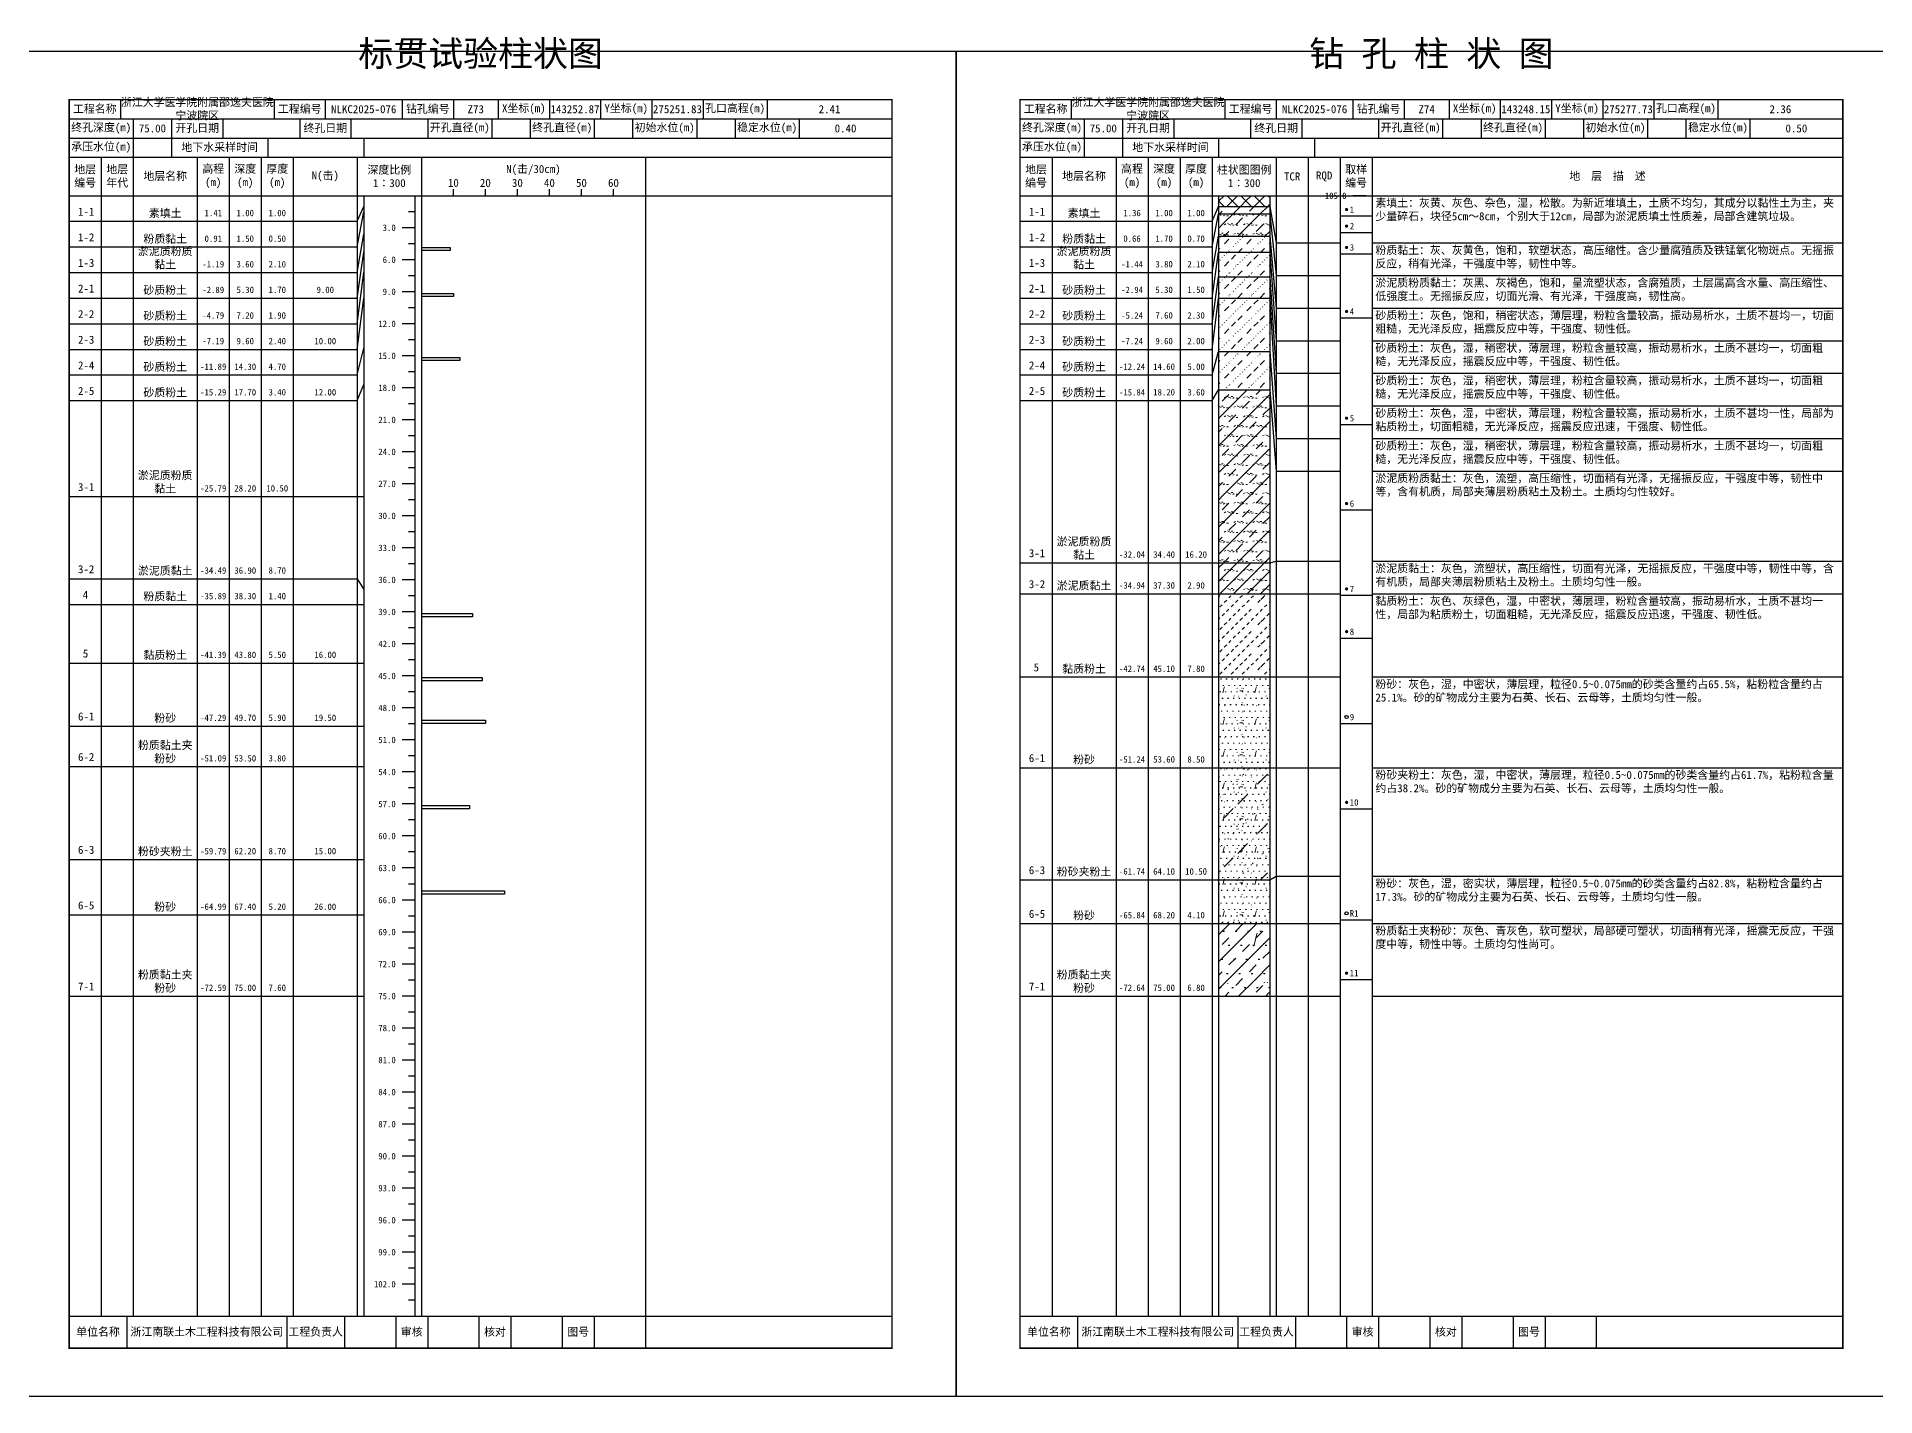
# Model space of a CAD drawing. Extents: x 297 to 65340, y 0 to 425.
# Drawn here: x 54064 to 54638, y 0 to 425 of the extents above; entities that cross this region are included whole.
import ezdxf
from ezdxf.enums import TextEntityAlignment as Align

# ---------------------------------------------------------------- set-up
doc = ezdxf.new("R2010")
doc.units = 0
doc.layers.get('0').update_dxf_attribs({"linetype": 'CONTINUOUS'})
doc.layers.add('FRAME', color=7, linetype='CONTINUOUS')
doc.layers.add('STRATUM', color=7, linetype='CONTINUOUS')
doc.layers.add('HATCH', color=7, linetype='CONTINUOUS', lineweight=13)
doc.styles.add('ST', font='')
doc.styles.get('ST').set_extended_font_data('SimSun')
pattern_1 = [(45, (0, 0), (-4.2426407, 4.2426407), [10, 0]), (45, (1.061, -3.182), (-2.12132034, 6.363961), [3, -3])]
pattern_2 = [(45, (0, 0), (-4.2426407, 4.2426407), [10, 0]), (45, (1.061, -3.182), (-2.12132034, 6.363961), [3, -3]), (26.565, (1.0741, -0.2536), (5.99982296, 5.99981224), [0.567, -12.849]), (0, (0.507, -0.2536), (0, 6), [0.567, -5.433]), (26.565, (-1.5813, 0), (5.99982296, 5.99981224), [0.567, -12.849]), (0, (-1.074, 0.2536), (0, 6), [0.567, -5.433]), (153.435, (0.5071, -0.2536), (-5.9998176, -5.36e-06), [1.134, -12.2826]), (26.565, (4.0741, 2.7464), (5.99982296, 5.99981224), [0.567, -12.849]), (0, (3.507, 2.7464), (0, 6), [0.567, -5.433]), (26.565, (1.4187, 3), (5.99982296, 5.99981224), [0.567, -12.849]), (0, (1.926, 3.2536), (0, 6), [0.567, -5.433]), (153.435, (3.5071, 2.7464), (-5.9998176, -5.36e-06), [1.134, -12.2826])]
pattern_3 = [(45.000006, (0, 0), (-7.3e-07, 6.99998237), [1.971956, -7.927535]), (45.000006, (2.813, 2.829), (-7.3e-07, 6.99998237), [1.99367, -7.905828]), (45.000006, (5.0675, 5.082), (-7.3e-07, 6.99998237), [1.813609, -8.085882]), (26.565052, (0, 3.5), (7.00000042, 7.00000017), [0.0965, -15.555976]), (36.869899, (0.7, 4.2), (6.999999835, 7.000000165), [0.197747, -34.802253]), (315.00001, (3.5, 6.976), (6.99998237, 1.2e-06), [0.033054, -9.866441]), (26.565052, (3.5, 0), (7.00000042, 7.00000017), [0.144749, -15.507727]), (26.565052, (4.2, 0.7), (7.00000042, 7.00000017), [0.10528, -15.547196]), (90.000004, (4.55, 1.05), (-7, -5e-07), [0.028767, -6.971233]), (26.565052, (4.9, 1.4), (7.00000042, 7.00000017), [0.091014, -31.213938]), (36.869899, (5.6, 2.1), (6.999999835, 7.000000165), [0.110692, -34.889308]), (45.000002, (6.3, 2.8), (-2.4e-07, 6.99998237), [0.109112, -9.790383]), (315.00001, (6.914, 3.548), (6.99998237, 1.2e-06), [0.033054, -9.866441]), (36.869898, (1.4, 4.9), (6.999999957, 7.000000043), [0.10224, -34.89776]), (53.130103, (2.1, 5.6), (13.999999763, 21.000000158), [0.134384, -34.865616]), (53.130103, (2.8, 6.3), (13.999999763, 21.000000158), [0.126246, -34.873754])]
pattern_4 = [(82.875, (-0.8346, -1.206), (0.00036925, 10.000176442), [0.08929, -80.53371]), (143.13, (-0.7336, -1.2818), (-29.99996427, 20.00005359), [0.12627, -49.87373]), (172.875, (-0.5564, -1.304), (-70.000245666, 9.999660329), [0.17857, -80.44443]), (206.565, (-0.378, -1.2147), (-9.99970493, -9.99968706), [0.19954, -22.16046]), (243.435, (-0.2887, -1.0363), (8.93e-06, -9.999696), [0.19954, -22.16146]), (255.964, (-0.1994, -0.679), (-0.00020004, -9.99950129), [0.36813, -40.86287]), (255.964, (0.1106, 0.561), (-0.00020004, -9.99950129), [1.27838, -39.95262]), (255.964, (0.179, 0.835), (-0.00020004, -9.99950129), [0.28235, -40.94865]), (216.87, (0.3694, 1.0892), (-9.999982136, -10.000017864), [0.12627, -49.87373]), (243.435, (0.2683, 1.0135), (8.93e-06, -9.999696), [0.19954, -22.16146]), (206.565, (0.548, 1.1785), (-9.99970493, -9.99968706), [0.19954, -22.16046]), (172.875, (0.725, 1.1563), (-70.000245666, 9.999660329), [0.17857, -80.44443]), (143.13, (0.826, 1.0806), (-29.99996427, 20.00005359), [0.12627, -49.87373]), (82.875, (0.815, 0.992), (0.00036925, 10.000176442), [0.08929, -80.53371]), (0, (-0.33, 0.34), (0, 10), [0.89286, -9.10714]), (0, (0.025, 0), (1, 2), [0, -1.75]), (0, (0, 0.025), (1, 2), [0, -1.75]), (0, (0, 0), (1, 2), [0, -1.75]), (0, (-0.025, 0), (1, 2), [0, -1.75]), (0, (0, -0.025), (1, 2), [0, -1.75])]

# ---------------------------------------------------------------- blocks, each defined once
blk = doc.blocks.new('SolidCircle')
at = {"const_width": 0.5}
blk.add_lwpolyline([(-0.25, 0, 1), (0.25, 0, 1)], format="xyb", close=True, dxfattribs=at)

msp = doc.modelspace()

# ---------------------------------------------------------------- hatches: boundary and pattern name
at = {"layer": 'HATCH'}
h = msp.add_hatch(dxfattribs=at)
h.set_pattern_fill('STT', color=256, style=0)
h.set_pattern_definition([(45, (0, 0), (-2.12132034, 2.12132034), [10, 0]), (135, (0, 0), (-2.12132034, -2.12132034), [10, 0])])
h.paths.add_polyline_path([(54449, 375), (54433, 375), (54433, 371.67), (54449, 371.67)])
h = msp.add_hatch(dxfattribs=at)
h.set_pattern_fill('FZNT', color=256, style=0)
h.set_pattern_definition(pattern_1)
h.paths.add_polyline_path([(54449, 371.67), (54433, 371.67), (54433, 369.33), (54449, 369.33)])
h = msp.add_hatch(dxfattribs=at)
h.set_pattern_fill('YNFNT', color=256, style=0)
h.set_pattern_definition(pattern_2)
h.paths.add_polyline_path([(54449, 369.33), (54433, 369.33), (54433, 362.33), (54449, 362.33)])
h = msp.add_hatch(dxfattribs=at)
h.set_pattern_fill('SZFT', color=256, style=0)
h.set_pattern_definition(pattern_3)
h.paths.add_polyline_path([(54449, 362.33), (54433, 362.33), (54433, 357.33), (54449, 357.33)])
h = msp.add_hatch(dxfattribs=at)
h.set_pattern_fill('SZFT', color=256, style=0)
h.set_pattern_definition(pattern_3)
h.paths.add_polyline_path([(54449, 357.33), (54433, 357.33), (54433, 349.67), (54449, 349.67)])
h = msp.add_hatch(dxfattribs=at)
h.set_pattern_fill('SZFT', color=256, style=0)
h.set_pattern_definition(pattern_3)
h.paths.add_polyline_path([(54449, 349.67), (54433, 349.67), (54433, 343), (54449, 343)])
h = msp.add_hatch(dxfattribs=at)
h.set_pattern_fill('SZFT', color=256, style=0)
h.set_pattern_definition(pattern_3)
h.paths.add_polyline_path([(54449, 343), (54433, 343), (54433, 326.33), (54449, 326.33)])
h = msp.add_hatch(dxfattribs=at)
h.set_pattern_fill('SZFT', color=256, style=0)
h.set_pattern_definition(pattern_3)
h.paths.add_polyline_path([(54449, 326.33), (54433, 326.33), (54433, 314.33), (54449, 314.33)])
h = msp.add_hatch(dxfattribs=at)
h.set_pattern_fill('YNFNT', color=256, style=0)
h.set_pattern_definition(pattern_2)
h.paths.add_polyline_path([(54449, 314.33), (54433, 314.33), (54433, 260.33), (54449, 260.33)])
h = msp.add_hatch(dxfattribs=at)
h.set_pattern_fill('YNNT', color=256, style=0)
h.set_pattern_definition([(45, (0, 0), (-2.12132034, 2.12132034), [10, 0]), (26.565, (1.0741, -0.2536), (5.99982296, 5.99981224), [0.567, -12.849]), (0, (0.507, -0.2536), (0, 6), [0.567, -5.433]), (26.565, (-1.5813, 0), (5.99982296, 5.99981224), [0.567, -12.849]), (0, (-1.074, 0.2536), (0, 6), [0.567, -5.433]), (153.435, (0.5071, -0.2536), (-5.9998176, -5.36e-06), [1.134, -12.2826]), (26.565, (4.0741, 2.7464), (5.99982296, 5.99981224), [0.567, -12.849]), (0, (3.507, 2.7464), (0, 6), [0.567, -5.433]), (26.565, (1.4187, 3), (5.99982296, 5.99981224), [0.567, -12.849]), (0, (1.926, 3.2536), (0, 6), [0.567, -5.433]), (153.435, (3.5071, 2.7464), (-5.9998176, -5.36e-06), [1.134, -12.2826])])
h.paths.add_polyline_path([(54449, 260.33), (54433, 260.33), (54433, 250.67), (54449, 250.67)])
h = msp.add_hatch(dxfattribs=at)
h.set_pattern_fill('NZFT', color=256, style=0)
h.set_pattern_definition([(45.000005, (0, 0), (-6e-07, 6.99998237), [0.947297, -8.952198]), (45.000005, (1.4, 1.4), (-6e-07, 6.99998237), [0.986898, -8.912597]), (45.000005, (2.8, 2.8), (-6e-07, 6.99998237), [1.060182, -8.839313]), (45.000005, (4.2, 4.2), (-6e-07, 6.99998237), [0.949178, -8.950318]), (45.000005, (5.6, 5.6), (-6e-07, 6.99998237), [1.036501, -8.862994]), (45.000005, (3.5, 0), (-6e-07, 6.99998237), [1.013348, -8.886147]), (45.000005, (4.9, 1.4), (-6e-07, 6.99998237), [1.078956, -12.120371]), (45.000005, (6.3, 2.8), (-6e-07, 6.99998237), [0.998824, -8.900671]), (45.000003, (0.7, 4.2), (-3.7e-07, 6.99998237), [1.05533, -8.844165]), (45.000003, (2.1, 5.6), (-3.7e-07, 6.99998237), [1.036501, -8.862994])])
h.paths.add_polyline_path([(54449, 250.67), (54433, 250.67), (54433, 224.67), (54449, 224.67)])
h = msp.add_hatch(dxfattribs=at)
h.set_pattern_fill('FS', color=256, style=0)
h.set_pattern_definition(pattern_4)
h.paths.add_polyline_path([(54449, 224.67), (54433, 224.67), (54433, 196.33), (54449, 196.33)])
h = msp.add_hatch(dxfattribs=at)
h.set_pattern_fill('FS', color=256, style=0)
h.set_pattern_definition(pattern_4)
h.paths.add_polyline_path([(54449, 196.33), (54433, 196.33), (54433, 161.33), (54449, 161.33)])
h = msp.add_hatch(dxfattribs=at)
h.set_pattern_fill('SZFT', color=256, scale=2.2, style=0)
h.set_pattern_definition([(45.000006, (0, 0), (-1.6e-06, 15.3999612), [4.338303, -17.440577]), (45.000006, (6.188, 6.223), (-1.6e-06, 15.3999612), [4.386074, -17.3928216]), (45.000006, (11.148, 11.181), (-1.6e-06, 15.3999612), [3.98994, -17.7889404]), (26.565052, (0, 7.7), (15.4000009, 15.4000004), [0.2123, -34.223147]), (36.869899, (1.54, 9.24), (15.39999964, 15.40000036), [0.4350434, -76.5649566]), (315.00001, (7.7, 15.347), (15.3999612, 2.7e-06), [0.072719, -21.70617]), (26.565052, (7.7, 0), (15.4000009, 15.4000004), [0.318448, -34.1169994]), (26.565052, (9.24, 1.54), (15.4000009, 15.4000004), [0.231616, -34.203831]), (90.000004, (10.01, 2.31), (-15.4, -1e-06), [0.0632874, -15.3367126]), (26.565052, (10.78, 3.08), (15.4000009, 15.4000004), [0.200231, -68.670664]), (36.869899, (12.32, 4.62), (15.39999964, 15.40000036), [0.2435224, -76.7564776]), (45.000002, (13.86, 6.16), (-5e-07, 15.3999612), [0.2400464, -21.5388426]), (315.00001, (15.211, 7.805), (15.3999612, 2.7e-06), [0.072719, -21.70617]), (36.869898, (3.08, 10.78), (15.3999999, 15.4000001), [0.224928, -76.775072]), (53.130103, (4.62, 12.32), (30.79999948, 46.20000035), [0.295645, -76.704355]), (53.130103, (6.16, 13.86), (30.79999948, 46.20000035), [0.277741, -76.722259])])
h.paths.add_polyline_path([(54449, 196.33), (54433, 196.33), (54433, 161.33), (54449, 161.33)])
h = msp.add_hatch(dxfattribs=at)
h.set_pattern_fill('FS', color=256, style=0)
h.set_pattern_definition(pattern_4)
h.paths.add_polyline_path([(54449, 161.33), (54433, 161.33), (54433, 147.67), (54449, 147.67)])
h = msp.add_hatch(dxfattribs=at)
h.set_pattern_fill('FZNT', color=256, style=0)
h.set_pattern_definition(pattern_1)
h.paths.add_polyline_path([(54449, 147.67), (54433, 147.67), (54433, 125), (54449, 125)])
h = msp.add_hatch(dxfattribs=at)
h.set_pattern_fill('FS', color=256, scale=2.2, style=0)
h.set_pattern_definition([(82.875, (-1.8361, -2.6533), (0.00081235, 22.00038817), [0.196438, -177.174162]), (143.13, (-1.614, -2.82), (-65.9999214, 44.0001179), [0.277794, -109.722206]), (172.875, (-1.224, -2.8687), (-154.00054047, 21.99925272), [0.392854, -176.977746]), (206.565, (-0.831, -2.672), (-21.9993508, -21.9993115), [0.438988, -48.753012]), (243.435, (-0.635, -2.28), (1.96e-05, -21.9993312), [0.438988, -48.755212]), (255.964, (-0.4387, -1.494), (-0.0004401, -21.99890283), [0.809886, -89.898314]), (255.964, (0.2434, 1.2344), (-0.0004401, -21.99890283), [2.812436, -87.895764]), (255.964, (0.394, 1.837), (-0.0004401, -21.99890283), [0.62117, -90.08703]), (216.87, (0.8126, 2.3963), (-21.9999607, -22.0000393), [0.277794, -109.722206]), (243.435, (0.59, 2.23), (1.96e-05, -21.9993312), [0.438988, -48.755212]), (206.565, (1.205, 2.593), (-21.9993508, -21.9993115), [0.438988, -48.753012]), (172.875, (1.595, 2.544), (-154.00054047, 21.99925272), [0.392854, -176.977746]), (143.13, (1.8173, 2.3772), (-65.9999214, 44.0001179), [0.277794, -109.722206]), (82.875, (1.793, 2.1823), (0.00081235, 22.00038817), [0.196438, -177.174162]), (0, (-0.725, 0.748), (0, 22), [1.964292, -20.035708]), (0, (0.055, 0), (2.2, 4.4), [0, -3.85]), (0, (0, 0.055), (2.2, 4.4), [0, -3.85]), (0, (0, 0), (2.2, 4.4), [0, -3.85]), (0, (-0.055, 0), (2.2, 4.4), [0, -3.85]), (0, (0, -0.055), (2.2, 4.4), [0, -3.85])])
h.paths.add_polyline_path([(54449, 147.67), (54433, 147.67), (54433, 125), (54449, 125)])

# ---------------------------------------------------------------- linework, layer by layer
at = {"layer": 'FRAME', "color": 245, "linetype": 'Continuous'}
for points in [[(54054, 0), (54351, 0), (54351, 420), (54054, 420)], [(54351, 0), (54648, 0), (54648, 420), (54351, 420)]]:
    msp.add_lwpolyline(points, close=True, dxfattribs=at)
at = {"layer": 'FRAME', "linetype": 'Continuous', "const_width": 0.5}
for points in [[(54074, 15), (54331, 15), (54331, 405), (54074, 405)], [(54371, 15), (54628, 15), (54628, 405), (54371, 405)]]:
    msp.add_lwpolyline(points, close=True, dxfattribs=at)
at = {"layer": 'FRAME', "color": 0, "linetype": 'Continuous'}
for points in [[(54090, 405), (54090, 399)], [(54138, 405), (54138, 399)], [(54154, 405), (54154, 399)], [(54178, 405), (54178, 399)], [(54194, 405), (54194, 399)], [(54208, 405), (54208, 399)], [(54224, 405), (54224, 399)], [(54240, 405), (54240, 399)], [(54256, 405), (54256, 399)], [(54272, 405), (54272, 399)], [(54292, 405), (54292, 399)], [(54331, 405), (54331, 399)], [(54387, 405), (54387, 399)], [(54435, 405), (54435, 399)], [(54451, 405), (54451, 399)], [(54475, 405), (54475, 399)], [(54491, 405), (54491, 399)], [(54505, 405), (54505, 399)], [(54521, 405), (54521, 399)], [(54537, 405), (54537, 399)], [(54553, 405), (54553, 399)], [(54569, 405), (54569, 399)], [(54589, 405), (54589, 399)], [(54628, 405), (54628, 399)], [(54074, 399), (54331, 399)], [(54094, 399), (54094, 393)], [(54106, 399), (54106, 393)], [(54122, 399), (54122, 393)], [(54146, 399), (54146, 393)], [(54162, 399), (54162, 393)], [(54186, 399), (54186, 393)], [(54206, 399), (54206, 393)], [(54218, 399), (54218, 393)], [(54238, 399), (54238, 393)], [(54250, 399), (54250, 393)], [(54270, 399), (54270, 393)], [(54282, 399), (54282, 393)], [(54302, 399), (54302, 393)], [(54331, 399), (54331, 393)], [(54371, 399), (54628, 399)], [(54391, 399), (54391, 393)], [(54403, 399), (54403, 393)], [(54419, 399), (54419, 393)], [(54443, 399), (54443, 393)], [(54459, 399), (54459, 393)], [(54483, 399), (54483, 393)], [(54503, 399), (54503, 393)], [(54515, 399), (54515, 393)], [(54535, 399), (54535, 393)], [(54547, 399), (54547, 393)], [(54567, 399), (54567, 393)], [(54579, 399), (54579, 393)], [(54599, 399), (54599, 393)], [(54628, 399), (54628, 393)], [(54074, 393), (54331, 393)], [(54094, 393), (54094, 387)], [(54106, 393), (54106, 387)], [(54136, 393), (54136, 387)], [(54166, 393), (54166, 387)], [(54371, 393), (54628, 393)], [(54391, 393), (54391, 387)], [(54403, 393), (54403, 387)], [(54433, 393), (54433, 387)], [(54463, 393), (54463, 387)], [(54074, 387), (54331, 387)], [(54084, 387), (54084, 25)], [(54094, 387), (54094, 25)], [(54114, 387), (54114, 25)], [(54124, 387), (54124, 25)], [(54134, 387), (54134, 25)], [(54144, 387), (54144, 25)], [(54164, 387), (54164, 25)], [(54184, 387), (54184, 25)], [(54254, 387), (54254, 25)], [(54371, 387), (54628, 387)], [(54381, 387), (54381, 25)], [(54401, 387), (54401, 25)], [(54411, 387), (54411, 25)], [(54421, 387), (54421, 25)], [(54431, 387), (54431, 25)], [(54451, 387), (54451, 25)], [(54461, 387), (54461, 25)], [(54471, 387), (54471, 25)], [(54481, 387), (54481, 25)], [(54628, 387), (54628, 25)], [(54074, 375), (54331, 375)], [(54166, 375), (54166, 25)], [(54182, 375), (54182, 25)], [(54194, 375), (54194, 377)], [(54204, 375), (54204, 377)], [(54214, 375), (54214, 377)], [(54224, 375), (54224, 377)], [(54234, 375), (54234, 377)], [(54244, 375), (54244, 377)], [(54371, 375), (54628, 375)], [(54433, 375), (54433, 25)], [(54449, 375), (54449, 25)], [(54074, 25), (54331, 25)], [(54092, 25), (54092, 15)], [(54142, 25), (54142, 15)], [(54160, 25), (54160, 15)], [(54176, 25), (54176, 15)], [(54186, 25), (54186, 15)], [(54202, 25), (54202, 15)], [(54212, 25), (54212, 15)], [(54228, 25), (54228, 15)], [(54238, 25), (54238, 15)], [(54254, 25), (54254, 15)], [(54371, 25), (54628, 25)], [(54389, 25), (54389, 15)], [(54439, 25), (54439, 15)], [(54457, 25), (54457, 15)], [(54473, 25), (54473, 15)], [(54483, 25), (54483, 15)], [(54499, 25), (54499, 15)], [(54509, 25), (54509, 15)], [(54525, 25), (54525, 15)], [(54535, 25), (54535, 15)], [(54551, 25), (54551, 15)]]:
    msp.add_lwpolyline(points, dxfattribs=at)
at = {"layer": 'STRATUM', "linetype": 'Continuous'}
for points in [[(54479, 375), (54475, 375)], [(54164, 367), (54166, 371.67)], [(54164, 359), (54166, 370)], [(54182, 370), (54180, 370)], [(54431, 367), (54433, 371.67), (54449, 371.67), (54451, 360.23)], [(54431, 359), (54433, 369.33), (54449, 369.33), (54451, 350.06)], [(54471, 368.67), (54481, 368.67)], [(54074, 367), (54084, 367)], [(54084, 367), (54094, 367)], [(54094, 367), (54114, 367)], [(54114, 367), (54124, 367)], [(54124, 367), (54134, 367)], [(54134, 367), (54144, 367)], [(54144, 367), (54164, 367)], [(54164, 351), (54166, 363)], [(54182, 365), (54178, 365)], [(54371, 367), (54381, 367)], [(54381, 367), (54401, 367)], [(54401, 367), (54411, 367)], [(54411, 367), (54421, 367)], [(54421, 367), (54431, 367)], [(54431, 351), (54433, 362.33), (54449, 362.33), (54451, 339.88)], [(54471, 363.5), (54481, 363.5)], [(54074, 359), (54084, 359)], [(54084, 359), (54094, 359)], [(54094, 359), (54114, 359)], [(54114, 359), (54124, 359)], [(54124, 359), (54134, 359)], [(54134, 359), (54144, 359)], [(54144, 359), (54164, 359)], [(54164, 343), (54166, 357.33)], [(54182, 360), (54180, 360)], [(54184, 358.83), (54193, 358.83), (54193, 357.83), (54184, 357.83)], [(54371, 359), (54381, 359)], [(54381, 359), (54401, 359)], [(54401, 359), (54411, 359)], [(54411, 359), (54421, 359)], [(54421, 359), (54431, 359)], [(54431, 343), (54433, 357.33), (54449, 357.33), (54451, 329.7)], [(54451, 360.23), (54461, 360.23)], [(54461, 360.23), (54471, 360.23)], [(54471, 356.83), (54481, 356.83)], [(54481, 360.23), (54628, 360.23)], [(54074, 351), (54084, 351)], [(54084, 351), (54094, 351)], [(54094, 351), (54114, 351)], [(54114, 351), (54124, 351)], [(54124, 351), (54134, 351)], [(54134, 351), (54144, 351)], [(54144, 351), (54164, 351)], [(54164, 335), (54166, 351)], [(54182, 355), (54178, 355)], [(54371, 351), (54381, 351)], [(54381, 351), (54401, 351)], [(54401, 351), (54411, 351)], [(54411, 351), (54421, 351)], [(54421, 351), (54431, 351)], [(54182, 345), (54178, 345)], [(54182, 350), (54180, 350)], [(54431, 335), (54433, 349.67), (54449, 349.67), (54451, 319.53)], [(54451, 350.06), (54461, 350.06)], [(54461, 350.06), (54471, 350.06)], [(54481, 350.06), (54628, 350.06)], [(54074, 343), (54084, 343)], [(54084, 343), (54094, 343)], [(54094, 343), (54114, 343)], [(54114, 343), (54124, 343)], [(54124, 343), (54134, 343)], [(54134, 343), (54144, 343)], [(54144, 343), (54164, 343)], [(54164, 327), (54166, 343)], [(54182, 340), (54180, 340)], [(54184, 344.5), (54194, 344.5), (54194, 343.5), (54184, 343.5)], [(54371, 343), (54381, 343)], [(54381, 343), (54401, 343)], [(54401, 343), (54411, 343)], [(54411, 343), (54421, 343)], [(54421, 343), (54431, 343)], [(54431, 327), (54433, 343), (54449, 343), (54451, 309.35)], [(54451, 339.88), (54461, 339.88)], [(54461, 339.88), (54471, 339.88)], [(54481, 339.88), (54628, 339.88)], [(54074, 335), (54084, 335)], [(54084, 335), (54094, 335)], [(54094, 335), (54114, 335)], [(54114, 335), (54124, 335)], [(54124, 335), (54134, 335)], [(54134, 335), (54144, 335)], [(54144, 335), (54164, 335)], [(54182, 335), (54178, 335)], [(54371, 335), (54381, 335)], [(54381, 335), (54401, 335)], [(54401, 335), (54411, 335)], [(54411, 335), (54421, 335)], [(54421, 335), (54431, 335)], [(54471, 336.83), (54481, 336.83)], [(54164, 319), (54166, 327.33)], [(54182, 330), (54180, 330)], [(54451, 329.7), (54461, 329.7)], [(54461, 329.7), (54471, 329.7)], [(54481, 329.7), (54628, 329.7)], [(54074, 327), (54084, 327)], [(54084, 327), (54094, 327)], [(54094, 327), (54114, 327)], [(54114, 327), (54124, 327)], [(54124, 327), (54134, 327)], [(54134, 327), (54144, 327)], [(54144, 327), (54164, 327)], [(54182, 325), (54178, 325)], [(54184, 324.5), (54196, 324.5), (54196, 323.5), (54184, 323.5)], [(54371, 327), (54381, 327)], [(54381, 327), (54401, 327)], [(54401, 327), (54411, 327)], [(54411, 327), (54421, 327)], [(54421, 327), (54431, 327)], [(54431, 319), (54433, 326.33), (54449, 326.33), (54451, 299.17)], [(54074, 319), (54084, 319)], [(54084, 319), (54094, 319)], [(54094, 319), (54114, 319)], [(54114, 319), (54124, 319)], [(54124, 319), (54134, 319)], [(54134, 319), (54144, 319)], [(54144, 319), (54164, 319)], [(54164, 311), (54166, 316)], [(54182, 320), (54180, 320)], [(54371, 319), (54381, 319)], [(54381, 319), (54401, 319)], [(54401, 319), (54411, 319)], [(54411, 319), (54421, 319)], [(54421, 319), (54431, 319)], [(54451, 319.53), (54461, 319.53)], [(54461, 319.53), (54471, 319.53)], [(54481, 319.53), (54628, 319.53)], [(54074, 311), (54084, 311)], [(54084, 311), (54094, 311)], [(54094, 311), (54114, 311)], [(54114, 311), (54124, 311)], [(54124, 311), (54134, 311)], [(54134, 311), (54144, 311)], [(54144, 311), (54164, 311)], [(54182, 315), (54178, 315)], [(54371, 311), (54381, 311)], [(54381, 311), (54401, 311)], [(54401, 311), (54411, 311)], [(54411, 311), (54421, 311)], [(54421, 311), (54431, 311)], [(54431, 311), (54433, 314.33), (54449, 314.33), (54451, 289)], [(54182, 305), (54178, 305)], [(54182, 310), (54180, 310)], [(54451, 309.35), (54461, 309.35)], [(54461, 309.35), (54471, 309.35)], [(54481, 309.35), (54628, 309.35)], [(54182, 300), (54180, 300)], [(54451, 299.17), (54461, 299.17)], [(54461, 299.17), (54471, 299.17)], [(54471, 303.5), (54481, 303.5)], [(54481, 299.17), (54628, 299.17)], [(54182, 295), (54178, 295)], [(54182, 290), (54180, 290)], [(54451, 289), (54461, 289)], [(54461, 289), (54471, 289)], [(54481, 289), (54628, 289)], [(54182, 285), (54178, 285)], [(54074, 281), (54084, 281)], [(54084, 281), (54094, 281)], [(54094, 281), (54114, 281)], [(54114, 281), (54124, 281)], [(54124, 281), (54134, 281)], [(54134, 281), (54144, 281)], [(54144, 281), (54164, 281)], [(54164, 281), (54166, 281)], [(54182, 280), (54180, 280)], [(54471, 276.83), (54481, 276.83)], [(54182, 275), (54178, 275)], [(54182, 270), (54180, 270)], [(54182, 265), (54178, 265)], [(54182, 260), (54180, 260)], [(54371, 260.33), (54381, 260.33)], [(54381, 260.33), (54401, 260.33)], [(54401, 260.33), (54411, 260.33)], [(54411, 260.33), (54421, 260.33)], [(54421, 260.33), (54431, 260.33)], [(54431, 260.33), (54433, 260.33), (54449, 260.33), (54451, 260.84)], [(54451, 260.84), (54461, 260.84)], [(54461, 260.84), (54471, 260.84)], [(54481, 260.84), (54628, 260.84)], [(54074, 255.33), (54084, 255.33)], [(54084, 255.33), (54094, 255.33)], [(54094, 255.33), (54114, 255.33)], [(54114, 255.33), (54124, 255.33)], [(54124, 255.33), (54134, 255.33)], [(54134, 255.33), (54144, 255.33)], [(54144, 255.33), (54164, 255.33)], [(54164, 255.33), (54166, 252)], [(54182, 255), (54178, 255)], [(54074, 247.33), (54084, 247.33)], [(54084, 247.33), (54094, 247.33)], [(54094, 247.33), (54114, 247.33)], [(54114, 247.33), (54124, 247.33)], [(54124, 247.33), (54134, 247.33)], [(54134, 247.33), (54144, 247.33)], [(54144, 247.33), (54164, 247.33)], [(54164, 247.33), (54166, 247.33)], [(54182, 250), (54180, 250)], [(54371, 250.67), (54381, 250.67)], [(54381, 250.67), (54401, 250.67)], [(54401, 250.67), (54411, 250.67)], [(54411, 250.67), (54421, 250.67)], [(54421, 250.67), (54431, 250.67)], [(54431, 250.67), (54433, 250.67), (54449, 250.67), (54451, 250.67)], [(54451, 250.67), (54461, 250.67)], [(54461, 250.67), (54471, 250.67)], [(54471, 250.17), (54481, 250.17)], [(54481, 250.67), (54628, 250.67)], [(54182, 245), (54178, 245)], [(54184, 244.5), (54200, 244.5), (54200, 243.5), (54184, 243.5)], [(54182, 240), (54180, 240)], [(54471, 236.83), (54481, 236.83)], [(54182, 235), (54178, 235)], [(54182, 230), (54180, 230)], [(54074, 229), (54084, 229)], [(54084, 229), (54094, 229)], [(54094, 229), (54114, 229)], [(54114, 229), (54124, 229)], [(54124, 229), (54134, 229)], [(54134, 229), (54144, 229)], [(54144, 229), (54164, 229)], [(54164, 229), (54166, 229)], [(54182, 225), (54178, 225)], [(54184, 224.5), (54203, 224.5), (54203, 223.5), (54184, 223.5)], [(54371, 224.67), (54381, 224.67)], [(54381, 224.67), (54401, 224.67)], [(54401, 224.67), (54411, 224.67)], [(54411, 224.67), (54421, 224.67)], [(54421, 224.67), (54431, 224.67)], [(54431, 224.67), (54433, 224.67), (54449, 224.67), (54451, 224.67)], [(54451, 224.67), (54461, 224.67)], [(54461, 224.67), (54471, 224.67)], [(54481, 224.67), (54628, 224.67)], [(54182, 220), (54180, 220)], [(54182, 215), (54178, 215)], [(54074, 209.33), (54084, 209.33)], [(54084, 209.33), (54094, 209.33)], [(54094, 209.33), (54114, 209.33)], [(54114, 209.33), (54124, 209.33)], [(54124, 209.33), (54134, 209.33)], [(54134, 209.33), (54144, 209.33)], [(54144, 209.33), (54164, 209.33)], [(54164, 209.33), (54166, 209.33)], [(54182, 210), (54180, 210)], [(54184, 211.17), (54204, 211.17), (54204, 210.17), (54184, 210.17)], [(54471, 210.17), (54481, 210.17)], [(54182, 205), (54178, 205)], [(54074, 196.67), (54084, 196.67)], [(54084, 196.67), (54094, 196.67)], [(54094, 196.67), (54114, 196.67)], [(54114, 196.67), (54124, 196.67)], [(54124, 196.67), (54134, 196.67)], [(54134, 196.67), (54144, 196.67)], [(54144, 196.67), (54164, 196.67)], [(54164, 196.67), (54166, 196.67)], [(54182, 200), (54180, 200)], [(54371, 196.33), (54381, 196.33)], [(54381, 196.33), (54401, 196.33)], [(54401, 196.33), (54411, 196.33)], [(54411, 196.33), (54421, 196.33)], [(54421, 196.33), (54431, 196.33)], [(54431, 196.33), (54433, 196.33), (54449, 196.33), (54451, 196.33)], [(54451, 196.33), (54461, 196.33)], [(54461, 196.33), (54471, 196.33)], [(54481, 196.33), (54628, 196.33)], [(54182, 195), (54178, 195)], [(54182, 190), (54180, 190)], [(54182, 185), (54178, 185)], [(54184, 184.5), (54199, 184.5), (54199, 183.5), (54184, 183.5)], [(54182, 180), (54180, 180)], [(54471, 183.5), (54481, 183.5)], [(54182, 175), (54178, 175)], [(54074, 167.67), (54084, 167.67)], [(54084, 167.67), (54094, 167.67)], [(54094, 167.67), (54114, 167.67)], [(54114, 167.67), (54124, 167.67)], [(54124, 167.67), (54134, 167.67)], [(54134, 167.67), (54144, 167.67)], [(54144, 167.67), (54164, 167.67)], [(54164, 167.67), (54166, 167.67)], [(54182, 170), (54180, 170)], [(54182, 165), (54178, 165)], [(54371, 161.33), (54381, 161.33)], [(54381, 161.33), (54401, 161.33)], [(54401, 161.33), (54411, 161.33)], [(54411, 161.33), (54421, 161.33)], [(54421, 161.33), (54431, 161.33)], [(54431, 161.33), (54433, 161.33), (54449, 161.33), (54451, 162.43)], [(54451, 162.43), (54461, 162.43)], [(54461, 162.43), (54471, 162.43)], [(54481, 162.43), (54628, 162.43)], [(54182, 160), (54180, 160)], [(54184, 157.83), (54210, 157.83), (54210, 156.83), (54184, 156.83)], [(54074, 150.33), (54084, 150.33)], [(54084, 150.33), (54094, 150.33)], [(54094, 150.33), (54114, 150.33)], [(54114, 150.33), (54124, 150.33)], [(54124, 150.33), (54134, 150.33)], [(54134, 150.33), (54144, 150.33)], [(54144, 150.33), (54164, 150.33)], [(54164, 150.33), (54166, 150.33)], [(54182, 155), (54178, 155)], [(54182, 150), (54180, 150)], [(54182, 145), (54178, 145)], [(54371, 147.67), (54381, 147.67)], [(54381, 147.67), (54401, 147.67)], [(54401, 147.67), (54411, 147.67)], [(54411, 147.67), (54421, 147.67)], [(54421, 147.67), (54431, 147.67)], [(54431, 147.67), (54433, 147.67), (54449, 147.67), (54451, 147.67)], [(54451, 147.67), (54461, 147.67)], [(54461, 147.67), (54471, 147.67)], [(54471, 148.83), (54481, 148.83)], [(54481, 147.67), (54628, 147.67)], [(54182, 140), (54180, 140)], [(54182, 135), (54178, 135)], [(54182, 130), (54180, 130)], [(54471, 130.17), (54481, 130.17)], [(54074, 125), (54084, 125)], [(54084, 125), (54094, 125)], [(54094, 125), (54114, 125)], [(54114, 125), (54124, 125)], [(54124, 125), (54134, 125)], [(54134, 125), (54144, 125)], [(54144, 125), (54164, 125)], [(54164, 125), (54166, 125)], [(54182, 125), (54178, 125)], [(54371, 125), (54381, 125)], [(54381, 125), (54401, 125)], [(54401, 125), (54411, 125)], [(54411, 125), (54421, 125)], [(54421, 125), (54431, 125)], [(54431, 125), (54433, 125), (54449, 125), (54451, 125)], [(54451, 125), (54461, 125)], [(54461, 125), (54471, 125)], [(54481, 125), (54628, 125)], [(54182, 115), (54178, 115)], [(54182, 120), (54180, 120)], [(54182, 110), (54180, 110)], [(54182, 105), (54178, 105)], [(54182, 100), (54180, 100)], [(54182, 95), (54178, 95)], [(54182, 90), (54180, 90)], [(54182, 85), (54178, 85)], [(54182, 75), (54178, 75)], [(54182, 80), (54180, 80)], [(54182, 70), (54180, 70)], [(54182, 65), (54178, 65)], [(54182, 60), (54180, 60)], [(54182, 55), (54178, 55)], [(54182, 50), (54180, 50)], [(54182, 45), (54178, 45)], [(54182, 35), (54178, 35)], [(54182, 40), (54180, 40)], [(54182, 30), (54180, 30)]]:
    msp.add_lwpolyline(points, dxfattribs=at)
at = {"layer": 'STRATUM'}
for centre in [(54473, 212.17), (54473, 150.83)]:
    msp.add_circle(centre, 0.5, dxfattribs=at)

# ---------------------------------------------------------------- block references
for p in [(54473, 370.67), (54473, 365.5), (54473, 358.83), (54473, 338.83), (54473, 305.5), (54473, 278.83), (54473, 252.17), (54473, 238.83), (54473, 185.5), (54473, 132.17)]:
    msp.add_blockref('SolidCircle', p, dxfattribs=at)

# ---------------------------------------------------------------- texts
at = {"layer": 'FRAME', "style": 'ST'}
for s, p in [('标贯试验柱状图', (54202.5, 413)), ('钻 孔 柱 状 图', (54499.5, 413))]:
    msp.add_text(s, height=8, dxfattribs=at).set_placement(p, align=Align.BOTTOM_CENTER)
for s, p in [('10', (54194, 379)), ('20', (54204, 379)), ('30', (54214, 379)), ('40', (54224, 379)), ('50', (54234, 379)), ('60', (54244, 379))]:
    msp.add_text(s, height=2.5, dxfattribs=at).set_placement(p, align=Align.MIDDLE_CENTER)
at = {"layer": 'FRAME', "char_height": 2.5, "attachment_point": 5, "style": 'ST'}
for s, insert, width in [('工程名称', (54082, 402), 16), ('浙江大学医学院附属邵逸夫医院宁波院区', (54114, 402), 48), ('工程编号', (54146, 402), 16), ('NLKC2025-076', (54166, 402), 24), ('钻孔编号', (54186, 402), 16), ('Z73', (54201, 402), 14), ('X坐标(m)', (54216, 402), 16), ('143252.87', (54232, 402), 16), ('Y坐标(m)', (54248, 402), 16), ('275251.83', (54264, 402), 16), ('孔口高程(m)', (54282, 402), 20), ('2.41', (54311.5, 402), 39), ('工程名称', (54379, 402), 16), ('浙江大学医学院附属邵逸夫医院宁波院区', (54411, 402), 48), ('工程编号', (54443, 402), 16), ('NLKC2025-076', (54463, 402), 24), ('钻孔编号', (54483, 402), 16), ('Z74', (54498, 402), 14), ('X坐标(m)', (54513, 402), 16), ('143248.15', (54529, 402), 16), ('Y坐标(m)', (54545, 402), 16), ('275277.73', (54561, 402), 16), ('孔口高程(m)', (54579, 402), 20), ('2.36', (54608.5, 402), 39), ('终孔深度(m)', (54084, 396), 20), ('75.00', (54100, 396), 12), ('开孔日期', (54114, 396), 16), ('终孔日期', (54154, 396), 16), ('开孔直径(m)', (54196, 396), 20), ('终孔直径(m)', (54228, 396), 20), ('初始水位(m)', (54260, 396), 20), ('稳定水位(m)', (54292, 396), 20), ('0.40', (54316.5, 396), 29), ('终孔深度(m)', (54381, 396), 20), ('75.00', (54397, 396), 12), ('开孔日期', (54411, 396), 16), ('终孔日期', (54451, 396), 16), ('开孔直径(m)', (54493, 396), 20), ('终孔直径(m)', (54525, 396), 20), ('初始水位(m)', (54557, 396), 20), ('稳定水位(m)', (54589, 396), 20), ('0.50', (54613.5, 396), 29), ('承压水位(m)', (54084, 390), 20), ('地下水采样时间', (54121, 390), 30), ('承压水位(m)', (54381, 390), 20), ('地下水采样时间', (54418, 390), 30), ('地层编号', (54079, 381), 10), ('地层年代', (54089, 381), 10), ('高程\\P(m)', (54119, 381), 10), ('深度\\P(m)', (54129, 381), 10), ('厚度\\P(m)', (54139, 381), 10), ('N(击/30cm)', (54219, 383), 70), ('地层编号', (54376, 381), 10), ('高程\\P(m)', (54406, 381), 10), ('深度\\P(m)', (54416, 381), 10), ('厚度\\P(m)', (54426, 381), 10), ('取样编号', (54476, 381), 10), ('地层名称', (54104, 381), 20), ('N(击)', (54154, 381), 20), ('深度比例\\P1∶300', (54174, 381), 20), ('地层名称', (54391, 381), 20), ('柱状图图例\\P1∶300', (54441, 381), 20), ('TCR', (54456, 381), 10), ('RQD', (54466, 381), 10), ('地  层  描  述', (54554.5, 381), 147), ('单位名称', (54083, 20), 18), ('浙江南联土木工程科技有限公司', (54117, 20), 50), ('工程负责人', (54151, 20), 18), ('审核', (54181, 20), 10), ('核对', (54207, 20), 10), ('图号', (54233, 20), 10), ('单位名称', (54380, 20), 18), ('浙江南联土木工程科技有限公司', (54414, 20), 50), ('工程负责人', (54448, 20), 18), ('审核', (54478, 20), 10), ('核对', (54504, 20), 10), ('图号', (54530, 20), 10)]:
    msp.add_mtext(s, dxfattribs=dict(at, insert=insert, width=width))
at = {"layer": 'STRATUM', "style": 'ST'}
for s, p in [('105.0', (54473, 375)), ('3.0', (54176, 365)), ('6.0', (54176, 355)), ('9.0', (54176, 345)), ('12.0', (54176, 335)), ('15.0', (54176, 325)), ('18.0', (54176, 315)), ('21.0', (54176, 305)), ('24.0', (54176, 295)), ('27.0', (54176, 285)), ('30.0', (54176, 275)), ('33.0', (54176, 265)), ('36.0', (54176, 255)), ('39.0', (54176, 245)), ('42.0', (54176, 235)), ('45.0', (54176, 225)), ('48.0', (54176, 215)), ('51.0', (54176, 205)), ('54.0', (54176, 195)), ('57.0', (54176, 185)), ('60.0', (54176, 175)), ('63.0', (54176, 165)), ('66.0', (54176, 155)), ('69.0', (54176, 145)), ('72.0', (54176, 135)), ('75.0', (54176, 125)), ('78.0', (54176, 115)), ('81.0', (54176, 105)), ('84.0', (54176, 95)), ('87.0', (54176, 85)), ('90.0', (54176, 75)), ('93.0', (54176, 65)), ('96.0', (54176, 55)), ('99.0', (54176, 45)), ('102.0', (54176, 35))]:
    msp.add_text(s, height=2, dxfattribs=at).set_placement(p, align=Align.MIDDLE_RIGHT)
for s, height, p in [('1-1', 2.5, (54076.75, 370)), ('1-1', 2.5, (54373.75, 370)), ('1', 2, (54474, 370.67)), ('1-2', 2.5, (54076.75, 362)), ('1-2', 2.5, (54373.75, 362)), ('2', 2, (54474, 365.5)), ('3', 2, (54474, 358.83)), ('1-3', 2.5, (54076.75, 354)), ('1-3', 2.5, (54373.75, 354)), ('2-1', 2.5, (54076.75, 346)), ('2-1', 2.5, (54373.75, 346)), ('2-2', 2.5, (54076.75, 338)), ('2-2', 2.5, (54373.75, 338)), ('4', 2, (54474, 338.83)), ('2-3', 2.5, (54076.75, 330)), ('2-3', 2.5, (54373.75, 330)), ('2-4', 2.5, (54076.75, 322)), ('2-4', 2.5, (54373.75, 322)), ('2-5', 2.5, (54076.75, 314)), ('2-5', 2.5, (54373.75, 314)), ('5', 2, (54474, 305.5)), ('3-1', 2.5, (54076.75, 284)), ('6', 2, (54474, 278.83)), ('3-1', 2.5, (54373.75, 263.33)), ('3-2', 2.5, (54076.75, 258.33)), ('3-2', 2.5, (54373.75, 253.67)), ('7', 2, (54474, 252.17)), ('4', 2.5, (54078.25, 250.33)), ('8', 2, (54474, 238.83)), ('5', 2.5, (54078.25, 232)), ('5', 2.5, (54375.25, 227.67)), ('6-1', 2.5, (54076.75, 212.33)), ('9', 2, (54474, 212.17)), ('6-2', 2.5, (54076.75, 199.67)), ('6-1', 2.5, (54373.75, 199.33)), ('10', 2, (54474, 185.5)), ('6-3', 2.5, (54076.75, 170.67)), ('6-3', 2.5, (54373.75, 164.33)), ('6-5', 2.5, (54076.75, 153.33)), ('6-5', 2.5, (54373.75, 150.67)), ('R1', 2, (54474, 150.83)), ('11', 2, (54474, 132.17)), ('7-1', 2.5, (54076.75, 128)), ('7-1', 2.5, (54373.75, 128))]:
    msp.add_text(s, height=height, dxfattribs=at).set_placement(p, align=Align.MIDDLE_LEFT)
for s, p in [('1.41', (54119, 368)), ('1.00', (54129, 368)), ('1.00', (54139, 368)), ('1.36', (54406, 368)), ('1.00', (54416, 368)), ('1.00', (54426, 368)), ('0.91', (54119, 360)), ('1.50', (54129, 360)), ('0.50', (54139, 360)), ('0.66', (54406, 360)), ('1.70', (54416, 360)), ('0.70', (54426, 360)), ('-1.19', (54119, 352)), ('3.60', (54129, 352)), ('2.10', (54139, 352)), ('-1.44', (54406, 352)), ('3.80', (54416, 352)), ('2.10', (54426, 352)), ('-2.89', (54119, 344)), ('5.30', (54129, 344)), ('1.70', (54139, 344)), ('9.00', (54154, 344)), ('-2.94', (54406, 344)), ('5.30', (54416, 344)), ('1.50', (54426, 344)), ('-4.79', (54119, 336)), ('7.20', (54129, 336)), ('1.90', (54139, 336)), ('-5.24', (54406, 336)), ('7.60', (54416, 336)), ('2.30', (54426, 336)), ('-7.19', (54119, 328)), ('9.60', (54129, 328)), ('2.40', (54139, 328)), ('10.00', (54154, 328)), ('-7.24', (54406, 328)), ('9.60', (54416, 328)), ('2.00', (54426, 328)), ('-11.89', (54119, 320)), ('14.30', (54129, 320)), ('4.70', (54139, 320)), ('-12.24', (54406, 320)), ('14.60', (54416, 320)), ('5.00', (54426, 320)), ('-15.29', (54119, 312)), ('17.70', (54129, 312)), ('3.40', (54139, 312)), ('12.00', (54154, 312)), ('-15.84', (54406, 312)), ('18.20', (54416, 312)), ('3.60', (54426, 312)), ('-25.79', (54119, 282)), ('28.20', (54129, 282)), ('10.50', (54139, 282)), ('-34.49', (54119, 256.33)), ('36.90', (54129, 256.33)), ('8.70', (54139, 256.33)), ('-32.04', (54406, 261.33)), ('34.40', (54416, 261.33)), ('16.20', (54426, 261.33)), ('-34.94', (54406, 251.67)), ('37.30', (54416, 251.67)), ('2.90', (54426, 251.67)), ('-35.89', (54119, 248.33)), ('38.30', (54129, 248.33)), ('1.40', (54139, 248.33)), ('-41.39', (54119, 230)), ('43.80', (54129, 230)), ('5.50', (54139, 230)), ('16.00', (54154, 230)), ('-42.74', (54406, 225.67)), ('45.10', (54416, 225.67)), ('7.80', (54426, 225.67)), ('-47.29', (54119, 210.33)), ('49.70', (54129, 210.33)), ('5.90', (54139, 210.33)), ('19.50', (54154, 210.33)), ('-51.09', (54119, 197.67)), ('53.50', (54129, 197.67)), ('3.80', (54139, 197.67)), ('-51.24', (54406, 197.33)), ('53.60', (54416, 197.33)), ('8.50', (54426, 197.33)), ('-59.79', (54119, 168.67)), ('62.20', (54129, 168.67)), ('8.70', (54139, 168.67)), ('15.00', (54154, 168.67)), ('-61.74', (54406, 162.33)), ('64.10', (54416, 162.33)), ('10.50', (54426, 162.33)), ('-64.99', (54119, 151.33)), ('67.40', (54129, 151.33)), ('5.20', (54139, 151.33)), ('26.00', (54154, 151.33)), ('-65.84', (54406, 148.67)), ('68.20', (54416, 148.67)), ('4.10', (54426, 148.67)), ('-72.59', (54119, 126)), ('75.00', (54129, 126)), ('7.60', (54139, 126)), ('-72.64', (54406, 126)), ('75.00', (54416, 126)), ('6.80', (54426, 126))]:
    msp.add_text(s, height=2, dxfattribs=at).set_placement(p, align=Align.BOTTOM_CENTER)
at = {"layer": 'STRATUM', "char_height": 2.5, "style": 'ST'}
for s, insert, width, attachment_point in [('素填土：灰黄、灰色、杂色，湿，松散。为新近堆填土，土质不均匀，其成分以黏性土为主，夹少量碎石，块径5cm～8cm，个别大于12cm，局部为淤泥质填土性质差，局部含建筑垃圾。', (54482, 374), 146, 1), ('素填土', (54104, 368), 20, 8), ('素填土', (54391, 368), 20, 8), ('粉质黏土', (54104, 360), 20, 8), ('粉质黏土', (54391, 360), 20, 8), ('淤泥质粉质黏土', (54104, 352), 20, 8), ('淤泥质粉质黏土', (54391, 352), 20, 8), ('粉质黏土：灰、灰黄色，饱和，软塑状态，高压缩性。含少量腐殖质及铁锰氧化物斑点。无摇振反应，稍有光泽，干强度中等，韧性中等。', (54482, 359.23), 146, 1), ('砂质粉土', (54104, 344), 20, 8), ('砂质粉土', (54391, 344), 20, 8), ('淤泥质粉质黏土：灰黑、灰褐色，饱和，呈流塑状态，含腐殖质，土层属高含水量、高压缩性、低强度土。无摇振反应，切面光滑、有光泽，干强度高，韧性高。', (54482, 349.06), 146, 1), ('砂质粉土', (54104, 336), 20, 8), ('砂质粉土', (54391, 336), 20, 8), ('砂质粉土：灰色，饱和，稍密状态，薄层理，粉粒含量较高，振动易析水，土质不甚均一，切面粗糙，无光泽反应，摇震反应中等，干强度、韧性低。', (54482, 338.88), 146, 1), ('砂质粉土', (54104, 328), 20, 8), ('砂质粉土', (54391, 328), 20, 8), ('砂质粉土：灰色，湿，稍密状，薄层理，粉粒含量较高，振动易析水，土质不甚均一，切面粗糙，无光泽反应，摇震反应中等，干强度、韧性低。', (54482, 328.7), 146, 1), ('砂质粉土', (54104, 320), 20, 8), ('砂质粉土', (54391, 320), 20, 8), ('砂质粉土：灰色，湿，稍密状，薄层理，粉粒含量较高，振动易析水，土质不甚均一，切面粗糙，无光泽反应，摇震反应中等，干强度、韧性低。', (54482, 318.53), 146, 1), ('砂质粉土', (54104, 312), 20, 8), ('砂质粉土', (54391, 312), 20, 8), ('砂质粉土：灰色，湿，中密状，薄层理，粉粒含量较高，振动易析水，土质不甚均一性，局部为粘质粉土，切面粗糙，无光泽反应，摇震反应迅速，干强度、韧性低。', (54482, 308.35), 146, 1), ('砂质粉土：灰色，湿，稍密状，薄层理，粉粒含量较高，振动易析水，土质不甚均一，切面粗糙，无光泽反应，摇震反应中等，干强度、韧性低。', (54482, 298.17), 146, 1), ('淤泥质粉质黏土', (54104, 282), 20, 8), ('淤泥质粉质黏土：灰色，流塑，高压缩性，切面稍有光泽，无摇振反应，干强度中等，韧性中等，含有机质，局部夹薄层粉质粘土及粉土。土质均匀性较好。', (54482, 288), 146, 1), ('淤泥质粉质黏土', (54391, 261.33), 20, 8), ('淤泥质黏土', (54104, 256.33), 20, 8), ('淤泥质黏土：灰色，流塑状，高压缩性，切面有光泽，无摇振反应，干强度中等，韧性中等，含有机质，局部夹薄层粉质粘土及粉土。土质均匀性一般。', (54482, 259.84), 146, 1), ('淤泥质黏土', (54391, 251.67), 20, 8), ('粉质黏土', (54104, 248.33), 20, 8), ('黏质粉土：灰色、灰绿色，湿，中密状，薄层理，粉粒含量较高，振动易析水，土质不甚均一性，局部为粘质粉土，切面粗糙，无光泽反应，摇震反应迅速，干强度、韧性低。', (54482, 249.67), 146, 1), ('黏质粉土', (54104, 230), 20, 8), ('黏质粉土', (54391, 225.67), 20, 8), ('粉砂：灰色，湿，中密状，薄层理，粒径0.5~0.075mm的砂类含量约占65.5%，粘粉粒含量约占25.1%。砂的矿物成分主要为石英、长石、云母等，土质均匀性一般。', (54482, 223.67), 146, 1), ('粉砂', (54104, 210.33), 20, 8), ('粉质黏土夹粉砂', (54104, 197.67), 20, 8), ('粉砂', (54391, 197.33), 20, 8), ('粉砂夹粉土：灰色，湿，中密状，薄层理，粒径0.5~0.075mm的砂类含量约占61.7%，粘粉粒含量约占38.2%。砂的矿物成分主要为石英、长石、云母等，土质均匀性一般。', (54482, 195.33), 146, 1), ('粉砂夹粉土', (54104, 168.67), 20, 8), ('粉砂夹粉土', (54391, 162.33), 20, 8), ('粉砂：灰色，湿，密实状，薄层理，粒径0.5~0.075mm的砂类含量约占82.8%，粘粉粒含量约占17.3%。砂的矿物成分主要为石英、长石、云母等，土质均匀性一般。', (54482, 161.43), 146, 1), ('粉砂', (54104, 151.33), 20, 8), ('粉砂', (54391, 148.67), 20, 8), ('粉质黏土夹粉砂：灰色、青灰色，软可塑状，局部硬可塑状，切面稍有光泽，摇震无反应，干强度中等，韧性中等。土质均匀性尚可。', (54482, 146.67), 146, 1), ('粉质黏土夹粉砂', (54104, 126), 20, 8), ('粉质黏土夹粉砂', (54391, 126), 20, 8)]:
    msp.add_mtext(s, dxfattribs=dict(at, insert=insert, width=width, attachment_point=attachment_point))

doc.saveas('drawing.dxf')
